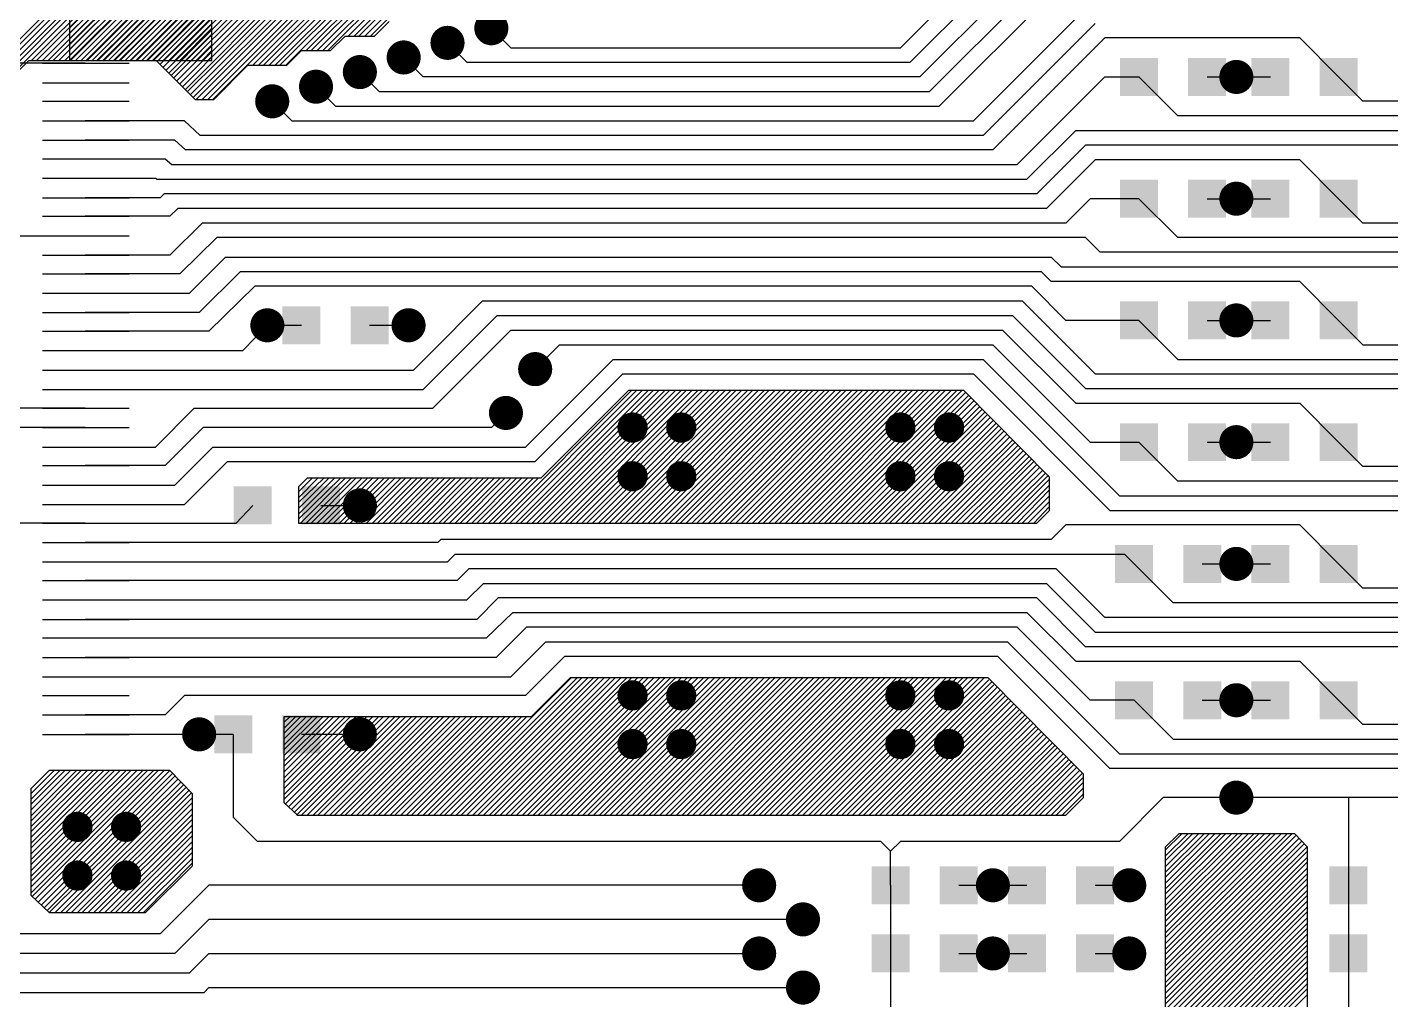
# Model space of a CAD drawing. Extents: x 295 to 953, y 10 to 290.
# Drawn here: x 700.5 to 759.2, y 138.3 to 180.2 of the extents above; entities that cross this region are included whole.
import ezdxf

# ---------------------------------------------------------------- set-up
doc = ezdxf.new("R2010")
doc.units = 0
doc.header["$LTSCALE"] = 5
doc.header["$MEASUREMENT"] = 0
doc.layers.get('0').update_dxf_attribs({"linetype": 'CONTINUOUS', "lineweight": 25})
doc.layers.add('ART01_PHO', color=7, linetype='CONTINUOUS')

msp = doc.modelspace()

# ---------------------------------------------------------------- linework, layer by layer
for points, const_width in [([(720.109, 180.136, 1), (720.843, 180.136, 1)], 0.733), ([(718.223, 179.507, 1), (718.957, 179.507, 1)], 0.733), ([(716.337, 178.878, 1), (717.071, 178.878, 1)], 0.733), ([(714.451, 178.25, 1), (715.185, 178.25, 1)], 0.733), ([(752.17, 178.04, 1), (752.904, 178.04, 1)], 0.733), ([(712.565, 177.621, 1), (713.299, 177.621, 1)], 0.733), ([(710.679, 176.992, 1), (711.413, 176.992, 1)], 0.733), ([(752.17, 172.801, 1), (752.904, 172.801, 1)], 0.733), ([(710.47, 167.353, 1), (711.203, 167.353, 1)], 0.733), ([(716.547, 167.353, 1), (717.28, 167.353, 1)], 0.733), ([(752.17, 167.563, 1), (752.904, 167.563, 1)], 0.733), ([(721.995, 165.467, 1), (722.729, 165.467, 1)], 0.733), ([(720.738, 163.581, 1), (721.471, 163.581, 1)], 0.733), ([(726.228, 162.953, 1), (726.878, 162.953, 1)], 0.65), ([(728.324, 162.953, 1), (728.973, 162.953, 1)], 0.65), ([(737.753, 162.953, 1), (738.403, 162.953, 1)], 0.65), ([(739.849, 162.953, 1), (740.498, 162.953, 1)], 0.65), ([(752.17, 162.324, 1), (752.904, 162.324, 1)], 0.733), ([(726.228, 160.857, 1), (726.878, 160.857, 1)], 0.65), ([(728.324, 160.857, 1), (728.973, 160.857, 1)], 0.65), ([(737.753, 160.857, 1), (738.403, 160.857, 1)], 0.65), ([(739.849, 160.857, 1), (740.498, 160.857, 1)], 0.65), ([(714.451, 159.6, 1), (715.185, 159.6, 1)], 0.733), ([(752.17, 157.085, 1), (752.904, 157.085, 1)], 0.733), ([(726.228, 151.427, 1), (726.878, 151.427, 1)], 0.65), ([(728.324, 151.427, 1), (728.973, 151.427, 1)], 0.65), ([(737.753, 151.427, 1), (738.403, 151.427, 1)], 0.65), ([(739.849, 151.427, 1), (740.498, 151.427, 1)], 0.65), ([(752.17, 151.218, 1), (752.904, 151.218, 1)], 0.733), ([(707.536, 149.751, 1), (708.27, 149.751, 1)], 0.733), ([(714.451, 149.751, 1), (715.185, 149.751, 1)], 0.733), ([(726.228, 149.332, 1), (726.878, 149.332, 1)], 0.65), ([(728.324, 149.332, 1), (728.973, 149.332, 1)], 0.65), ([(737.753, 149.332, 1), (738.403, 149.332, 1)], 0.65), ([(739.849, 149.332, 1), (740.498, 149.332, 1)], 0.65), ([(752.17, 147.027, 1), (752.904, 147.027, 1)], 0.733), ([(702.339, 145.769, 1), (702.989, 145.769, 1)], 0.65), ([(704.435, 145.769, 1), (705.084, 145.769, 1)], 0.65), ([(702.339, 143.674, 1), (702.989, 143.674, 1)], 0.65), ([(704.435, 143.674, 1), (705.084, 143.674, 1)], 0.65), ([(731.634, 143.255, 1), (732.368, 143.255, 1)], 0.733), ([(741.693, 143.255, 1), (742.426, 143.255, 1)], 0.733), ([(747.56, 143.255, 1), (748.294, 143.255, 1)], 0.733), ([(733.52, 141.788, 1), (734.254, 141.788, 1)], 0.733), ([(731.634, 140.321, 1), (732.368, 140.321, 1)], 0.733), ([(741.693, 140.321, 1), (742.426, 140.321, 1)], 0.733), ([(747.56, 140.321, 1), (748.294, 140.321, 1)], 0.733), ([(733.52, 138.854, 1), (734.254, 138.854, 1)], 0.733)]:
    msp.add_lwpolyline(points, format="xyb", close=True, dxfattribs=dict(const_width=const_width))
for points in [[(749.163, 178.857), (749.163, 177.223), (747.529, 178.857), (747.529, 177.223)], [(752.097, 178.857), (752.097, 177.223), (750.462, 178.857), (750.462, 177.223)], [(754.821, 178.857), (754.821, 177.223), (753.187, 178.857), (753.187, 177.223)], [(757.755, 178.857), (757.755, 177.223), (756.12, 178.857), (756.12, 177.223)], [(749.163, 173.619), (749.163, 171.984), (747.529, 173.619), (747.529, 171.984)], [(752.097, 173.619), (752.097, 171.984), (750.462, 173.619), (750.462, 171.984)], [(754.821, 173.619), (754.821, 171.984), (753.187, 173.619), (753.187, 171.984)], [(757.755, 173.619), (757.755, 171.984), (756.12, 173.619), (756.12, 171.984)], [(713.121, 168.17), (713.121, 166.536), (711.486, 168.17), (711.486, 166.536)], [(716.054, 168.17), (716.054, 166.536), (714.42, 168.17), (714.42, 166.536)], [(749.163, 168.38), (749.163, 166.745), (747.529, 168.38), (747.529, 166.745)], [(752.097, 168.38), (752.097, 166.745), (750.462, 168.38), (750.462, 166.745)], [(754.821, 168.38), (754.821, 166.745), (753.187, 168.38), (753.187, 166.745)], [(757.755, 168.38), (757.755, 166.745), (756.12, 168.38), (756.12, 166.745)], [(749.163, 163.141), (749.163, 161.507), (747.529, 163.141), (747.529, 161.507)], [(752.097, 163.141), (752.097, 161.507), (750.462, 163.141), (750.462, 161.507)], [(754.821, 163.141), (754.821, 161.507), (753.187, 163.141), (753.187, 161.507)], [(757.755, 163.141), (757.755, 161.507), (756.12, 163.141), (756.12, 161.507)], [(711.025, 160.417), (711.025, 158.783), (709.391, 160.417), (709.391, 158.783)], [(713.959, 160.417), (713.959, 158.783), (712.324, 160.417), (712.324, 158.783)], [(748.954, 157.902), (748.954, 156.268), (747.319, 157.902), (747.319, 156.268)], [(751.887, 157.902), (751.887, 156.268), (750.253, 157.902), (750.253, 156.268)], [(754.821, 157.902), (754.821, 156.268), (753.187, 157.902), (753.187, 156.268)], [(757.755, 157.902), (757.755, 156.268), (756.12, 157.902), (756.12, 156.268)], [(748.954, 152.035), (748.954, 150.401), (747.319, 152.035), (747.319, 150.401)], [(751.887, 152.035), (751.887, 150.401), (750.253, 152.035), (750.253, 150.401)], [(754.821, 152.035), (754.821, 150.401), (753.187, 152.035), (753.187, 150.401)], [(757.755, 152.035), (757.755, 150.401), (756.12, 152.035), (756.12, 150.401)], [(710.187, 150.568), (710.187, 148.934), (708.552, 150.568), (708.552, 148.934)], [(713.121, 150.568), (713.121, 148.934), (711.486, 150.568), (711.486, 148.934)], [(738.476, 144.072), (738.476, 142.438), (736.842, 144.072), (736.842, 142.438)], [(741.41, 144.072), (741.41, 142.438), (739.775, 144.072), (739.775, 142.438)], [(744.344, 144.072), (744.344, 142.438), (742.709, 144.072), (742.709, 142.438)], [(747.277, 144.072), (747.277, 142.438), (745.643, 144.072), (745.643, 142.438)], [(758.174, 144.072), (758.174, 142.438), (756.539, 144.072), (756.539, 142.438)], [(738.476, 141.138), (738.476, 139.504), (736.842, 141.138), (736.842, 139.504)], [(741.41, 141.138), (741.41, 139.504), (739.775, 141.138), (739.775, 139.504)], [(744.344, 141.138), (744.344, 139.504), (742.709, 141.138), (742.709, 139.504)], [(747.277, 141.138), (747.277, 139.504), (745.643, 141.138), (745.643, 139.504)], [(758.174, 141.138), (758.174, 139.504), (756.539, 141.138), (756.539, 139.504)]]:
    msp.add_solid(points)
at = {"layer": 'ART01_PHO', "color": 7}
for p, q in [((710.208, 178.543), (734.139, 202.474)), ((710.459, 178.543), (734.39, 202.474)), ((710.669, 178.543), (734.6, 202.474)), ((710.92, 178.543), (734.851, 202.474)), ((711.172, 178.543), (735.102, 202.474)), ((711.381, 178.543), (735.312, 202.474)), ((711.633, 178.543), (735.563, 202.474)), ((712.513, 179.172), (735.815, 202.474)), ((712.723, 179.172), (736.024, 202.474)), ((712.974, 179.172), (736.276, 202.474)), ((713.225, 179.172), (736.527, 202.474)), ((713.435, 179.172), (736.737, 202.474)), ((714.315, 179.8), (736.988, 202.474)), ((714.567, 179.8), (737.24, 202.474)), ((714.776, 179.8), (737.449, 202.474)), ((715.028, 179.8), (737.701, 202.474)), ((715.279, 179.8), (737.952, 202.474)), ((738.078, 179.298), (745.622, 186.841)), ((738.497, 178.669), (746.041, 186.213)), ((746.46, 185.584), (738.916, 178.04)), ((739.335, 177.412), (746.879, 184.955)), ((739.754, 176.783), (746.251, 183.279)), ((693.947, 173.43), (703.502, 182.986)), ((693.947, 173.221), (703.712, 182.986)), ((693.947, 172.969), (703.963, 182.986)), ((693.947, 172.718), (704.215, 182.986)), ((693.947, 172.508), (704.424, 182.986)), ((693.947, 172.257), (704.676, 182.986)), ((700.694, 178.753), (704.927, 182.986)), ((700.904, 178.753), (705.137, 182.986)), ((701.155, 178.753), (705.388, 182.986)), ((701.407, 178.753), (705.64, 182.986)), ((701.616, 178.753), (705.849, 182.986)), ((701.868, 178.753), (706.101, 182.986)), ((702.119, 178.753), (706.352, 182.986)), ((702.329, 178.753), (706.562, 182.986)), ((702.329, 180.136), (704.76, 182.566)), ((702.329, 179.926), (704.969, 182.566)), ((702.329, 179.675), (705.221, 182.566)), ((702.329, 179.423), (705.472, 182.566)), ((702.329, 179.214), (705.682, 182.566)), ((702.329, 178.962), (705.933, 182.566)), ((702.329, 182.566), (702.329, 178.753)), ((702.371, 178.753), (706.185, 182.566)), ((702.58, 178.753), (706.813, 182.986)), ((702.58, 178.753), (706.394, 182.566)), ((702.832, 178.753), (707.065, 182.986)), ((702.832, 178.753), (706.646, 182.566)), ((703.041, 178.753), (707.274, 182.986)), ((703.083, 178.753), (706.897, 182.566)), ((703.293, 178.753), (707.526, 182.986)), ((703.293, 178.753), (707.107, 182.566)), ((703.502, 178.753), (707.735, 182.944)), ((703.544, 178.753), (707.358, 182.566)), ((703.754, 178.753), (707.819, 182.818)), ((703.796, 178.753), (707.609, 182.566)), ((704.005, 178.753), (707.945, 182.692)), ((704.005, 178.753), (707.819, 182.566)), ((704.215, 178.753), (708.07, 182.566)), ((704.257, 178.753), (708.07, 182.566)), ((704.508, 178.753), (708.322, 182.566)), ((704.718, 178.753), (708.532, 182.566)), ((704.969, 178.753), (708.783, 182.566)), ((705.221, 178.753), (709.034, 182.566)), ((705.43, 178.753), (709.244, 182.566)), ((705.682, 178.753), (709.495, 182.566)), ((705.933, 178.753), (709.747, 182.566)), ((706.101, 178.711), (709.956, 182.566)), ((706.226, 178.585), (710.208, 182.566)), ((706.352, 178.459), (710.459, 182.566)), ((706.478, 178.334), (710.669, 182.566)), ((706.604, 178.208), (710.92, 182.566)), ((706.687, 178.082), (711.172, 182.566)), ((706.813, 177.998), (711.381, 182.566)), ((706.939, 177.873), (711.633, 182.566)), ((707.065, 177.747), (711.884, 182.566)), ((707.19, 177.621), (712.094, 182.566)), ((707.316, 177.495), (712.345, 182.566)), ((707.4, 177.412), (712.597, 182.566)), ((707.526, 177.286), (712.806, 182.566)), ((707.651, 177.16), (713.058, 182.566)), ((707.777, 177.076), (713.267, 182.566)), ((708.029, 177.076), (713.519, 182.566)), ((708.28, 177.076), (713.77, 182.566)), ((708.49, 177.076), (713.98, 182.566)), ((704.466, 178.753), (708.196, 182.441)), ((704.718, 178.753), (708.322, 182.357)), ((704.927, 178.753), (708.448, 182.231)), ((705.179, 178.753), (708.448, 182.022)), ((708.448, 178.753), (708.448, 182.189)), ((705.43, 178.753), (708.448, 181.77)), ((705.64, 178.753), (708.448, 181.561)), ((705.891, 178.753), (708.448, 181.309)), ((706.143, 178.753), (708.448, 181.058)), ((706.352, 178.753), (708.448, 180.848)), ((741.221, 176.154), (746.041, 180.974)), ((706.604, 178.753), (708.448, 180.597)), ((706.855, 178.753), (708.448, 180.345)), ((707.065, 178.753), (708.448, 180.136)), ((715.447, 179.8), (716.075, 180.429)), ((720.476, 180.136), (721.314, 179.298)), ((746.46, 180.345), (741.64, 175.526)), ((707.316, 178.753), (708.448, 179.884)), ((707.568, 178.753), (708.448, 179.633)), ((713.561, 179.172), (714.189, 179.8)), ((714.189, 179.8), (715.447, 179.8)), ((746.879, 179.717), (742.06, 174.897)), ((755.261, 179.717), (746.879, 179.717)), ((756.938, 178.04), (755.261, 179.717)), ((707.777, 178.753), (708.448, 179.423)), ((708.029, 178.753), (708.448, 179.172)), ((711.675, 178.543), (712.303, 179.172)), ((712.303, 179.172), (713.561, 179.172)), ((718.59, 179.507), (719.428, 178.669)), ((721.314, 179.298), (738.078, 179.298)), ((702.999, 178.627), (699.311, 178.627)), ((699.647, 177.831), (700.569, 178.753)), ((700.569, 178.753), (708.448, 178.753)), ((701.155, 178.627), (704.885, 178.627)), ((702.329, 178.753), (706.059, 178.753)), ((706.059, 178.753), (707.735, 177.076)), ((708.28, 178.753), (708.448, 178.92)), ((708.532, 177.076), (709.998, 178.543)), ((709.998, 178.543), (711.675, 178.543)), ((717.542, 178.04), (716.704, 178.878)), ((719.428, 178.669), (738.497, 178.669)), ((701.155, 177.789), (704.885, 177.789)), ((714.818, 178.25), (715.656, 177.412)), ((738.916, 178.04), (717.542, 178.04)), ((743.107, 174.268), (746.879, 178.04)), ((746.879, 178.04), (748.346, 178.04)), ((750.022, 176.364), (748.346, 178.04)), ((751.28, 178.04), (754.004, 178.04)), ((757.985, 176.992), (756.938, 178.04)), ((712.932, 177.621), (713.77, 176.783)), ((715.656, 177.412), (739.335, 177.412)), ((701.155, 176.992), (704.885, 176.992)), ((707.735, 177.076), (708.532, 177.076)), ((711.046, 176.992), (711.884, 176.154)), ((713.77, 176.783), (739.754, 176.783)), ((773.282, 176.992), (757.985, 176.992)), ((701.155, 176.154), (704.885, 176.154)), ((707.274, 176.154), (702.999, 176.154)), ((707.945, 175.526), (707.274, 176.154)), ((711.884, 176.154), (741.221, 176.154)), ((772.654, 176.364), (750.022, 176.364)), ((741.64, 175.526), (707.945, 175.526)), ((743.526, 173.64), (745.622, 175.735)), ((745.622, 175.735), (769.511, 175.735)), ((701.155, 175.316), (704.885, 175.316)), ((706.855, 175.316), (702.999, 175.316)), ((707.316, 174.897), (706.855, 175.316)), ((742.06, 174.897), (707.316, 174.897)), ((746.041, 175.106), (743.945, 173.011)), ((761.338, 175.106), (746.041, 175.106)), ((701.155, 174.52), (704.885, 174.52)), ((702.999, 174.52), (706.436, 174.52)), ((706.436, 174.52), (706.729, 174.268)), ((706.729, 174.268), (743.107, 174.268)), ((746.46, 174.478), (744.365, 172.382)), ((755.261, 174.478), (746.46, 174.478)), ((756.938, 172.801), (755.261, 174.478)), ((701.155, 173.682), (704.885, 173.682)), ((702.999, 173.682), (706.017, 173.682)), ((706.017, 173.682), (706.101, 173.64)), ((706.101, 173.64), (743.526, 173.64)), ((701.155, 172.843), (704.885, 172.843)), ((706.226, 172.843), (702.999, 172.843)), ((706.394, 173.011), (706.226, 172.843)), ((743.945, 173.011), (706.394, 173.011)), ((746.251, 172.801), (745.203, 171.754)), ((748.346, 172.801), (746.251, 172.801)), ((750.022, 171.125), (748.346, 172.801)), ((751.28, 172.801), (754.004, 172.801)), ((757.985, 171.754), (756.938, 172.801)), ((701.155, 172.047), (704.885, 172.047)), ((706.646, 172.047), (702.999, 172.047)), ((706.981, 172.382), (706.646, 172.047)), ((744.365, 172.382), (706.981, 172.382)), ((708.029, 171.754), (706.646, 170.371)), ((745.203, 171.754), (708.029, 171.754)), ((823.574, 171.754), (757.985, 171.754)), ((698.264, 171.209), (702.999, 171.209)), ((701.155, 171.209), (704.885, 171.209)), ((708.657, 171.125), (707.065, 169.574)), ((746.041, 171.125), (708.657, 171.125)), ((746.67, 170.496), (746.041, 171.125)), ((823.155, 171.125), (750.022, 171.125)), ((701.155, 170.371), (704.885, 170.371)), ((706.646, 170.371), (702.999, 170.371)), ((707.484, 168.736), (709.034, 170.287)), ((709.034, 170.287), (744.574, 170.287)), ((744.574, 170.287), (744.993, 169.868)), ((769.511, 170.496), (746.67, 170.496)), ((701.155, 169.574), (704.885, 169.574)), ((707.065, 169.574), (702.999, 169.574)), ((709.663, 169.658), (707.903, 167.898)), ((744.155, 169.658), (709.663, 169.658)), ((744.574, 169.239), (744.155, 169.658)), ((744.993, 169.868), (761.338, 169.868)), ((710.292, 169.03), (708.322, 167.102)), ((743.736, 169.03), (710.292, 169.03)), ((745.203, 167.563), (743.736, 169.03)), ((755.261, 169.239), (744.574, 169.239)), ((756.938, 167.563), (755.261, 169.239)), ((701.155, 168.736), (704.885, 168.736)), ((702.999, 168.736), (707.484, 168.736)), ((717.794, 166.096), (720.099, 168.401)), ((720.099, 168.401), (743.317, 168.401)), ((743.317, 168.401), (746.46, 165.258)), ((701.155, 167.898), (704.885, 167.898)), ((707.903, 167.898), (702.999, 167.898)), ((709.789, 166.263), (710.837, 167.353)), ((710.837, 167.353), (712.303, 167.353)), ((715.237, 167.353), (716.914, 167.353)), ((717.542, 164.587), (720.727, 167.772)), ((720.727, 167.772), (742.898, 167.772)), ((742.898, 167.772), (746.041, 164.629)), ((748.346, 167.563), (745.203, 167.563)), ((748.346, 167.563), (750.022, 165.886)), ((751.28, 167.563), (754.004, 167.563)), ((756.938, 167.563), (757.985, 166.515)), ((701.155, 167.102), (704.885, 167.102)), ((708.322, 167.102), (702.999, 167.102)), ((717.961, 163.791), (721.314, 167.144)), ((721.314, 167.144), (742.479, 167.144)), ((742.479, 167.144), (745.622, 164)), ((701.155, 166.263), (704.885, 166.263)), ((702.999, 166.263), (709.789, 166.263)), ((717.123, 165.425), (717.794, 166.096)), ((722.362, 165.467), (723.41, 166.515)), ((723.41, 166.515), (742.06, 166.515)), ((742.06, 166.515), (746.251, 162.324)), ((757.985, 166.515), (772.863, 166.515)), ((721.943, 162.114), (725.715, 165.886)), ((725.715, 165.886), (741.64, 165.886)), ((741.64, 165.886), (747.508, 160.019)), ((750.022, 165.886), (772.235, 165.886)), ((701.155, 165.425), (704.885, 165.425)), ((702.999, 165.425), (717.123, 165.425)), ((722.362, 161.486), (726.134, 165.258)), ((726.134, 165.258), (741.221, 165.258)), ((741.221, 165.258), (747.089, 159.39)), ((746.46, 165.258), (769.511, 165.258)), ((701.155, 164.587), (704.885, 164.587)), ((702.999, 164.587), (717.542, 164.587)), ((720.811, 158.845), (726.511, 164.545)), ((721.021, 158.845), (726.72, 164.545)), ((721.272, 158.845), (726.972, 164.545)), ((721.524, 158.845), (727.223, 164.545)), ((721.733, 158.845), (727.433, 164.545)), ((721.985, 158.845), (727.684, 164.545)), ((722.236, 158.845), (727.936, 164.545)), ((722.446, 158.845), (728.145, 164.545)), ((726.385, 164.545), (722.613, 160.773)), ((722.697, 158.845), (728.397, 164.545)), ((722.949, 158.845), (728.648, 164.545)), ((723.158, 158.845), (728.858, 164.545)), ((723.41, 158.845), (729.109, 164.545)), ((723.661, 158.845), (729.361, 164.545)), ((723.871, 158.845), (729.57, 164.545)), ((724.122, 158.845), (729.822, 164.545)), ((724.373, 158.845), (730.073, 164.545)), ((724.583, 158.845), (730.283, 164.545)), ((724.834, 158.845), (730.534, 164.545)), ((725.086, 158.845), (730.786, 164.545)), ((725.296, 158.845), (730.995, 164.545)), ((725.547, 158.845), (731.247, 164.545)), ((725.798, 158.845), (731.498, 164.545)), ((726.008, 158.845), (731.708, 164.545)), ((726.259, 158.845), (731.959, 164.545)), ((740.802, 164.545), (726.385, 164.545)), ((726.511, 158.845), (732.211, 164.545)), ((726.72, 158.845), (732.42, 164.545)), ((726.972, 158.845), (732.672, 164.545)), ((727.223, 158.845), (732.923, 164.545)), ((727.433, 158.845), (733.133, 164.545)), ((727.684, 158.845), (733.384, 164.545)), ((727.936, 158.845), (733.636, 164.545)), ((728.145, 158.845), (733.845, 164.545)), ((728.397, 158.845), (734.097, 164.545)), ((728.606, 158.845), (734.306, 164.545)), ((728.858, 158.845), (734.558, 164.545)), ((729.109, 158.845), (734.809, 164.545)), ((729.319, 158.845), (735.019, 164.545)), ((729.57, 158.845), (735.27, 164.545)), ((729.822, 158.845), (735.522, 164.545)), ((730.031, 158.845), (735.731, 164.545)), ((730.283, 158.845), (735.983, 164.545)), ((730.534, 158.845), (736.234, 164.545)), ((730.744, 158.845), (736.444, 164.545)), ((730.995, 158.845), (736.695, 164.545)), ((731.247, 158.845), (736.946, 164.545)), ((731.456, 158.845), (737.156, 164.545)), ((731.708, 158.845), (737.407, 164.545)), ((731.959, 158.845), (737.659, 164.545)), ((732.169, 158.845), (737.869, 164.545)), ((732.42, 158.845), (738.12, 164.545)), ((732.672, 158.845), (738.371, 164.545)), ((732.881, 158.845), (738.581, 164.545)), ((733.133, 158.845), (738.832, 164.545)), ((733.384, 158.845), (739.084, 164.545)), ((733.594, 158.845), (739.293, 164.545)), ((733.845, 158.845), (739.545, 164.545)), ((734.097, 158.845), (739.796, 164.545)), ((734.306, 158.845), (740.006, 164.545)), ((734.558, 158.845), (740.257, 164.545)), ((734.809, 158.845), (740.509, 164.545)), ((735.019, 158.845), (740.718, 164.545)), ((735.27, 158.845), (740.886, 164.461)), ((735.522, 158.845), (741.012, 164.336)), ((744.49, 160.815), (740.802, 164.545)), ((746.041, 164.629), (761.338, 164.629)), ((702.999, 163.791), (698.264, 163.791)), ((701.155, 163.791), (704.885, 163.791)), ((706.017, 162.114), (707.693, 163.791)), ((707.693, 163.791), (717.961, 163.791)), ((735.731, 158.845), (741.096, 164.21)), ((735.983, 158.845), (741.221, 164.084)), ((736.234, 158.845), (741.347, 163.958)), ((736.444, 158.845), (741.473, 163.833)), ((736.695, 158.845), (741.598, 163.749)), ((745.622, 164), (755.261, 164)), ((755.261, 164), (756.938, 162.324)), ((721.105, 163.581), (720.476, 162.953)), ((736.905, 158.845), (741.724, 163.623)), ((737.156, 158.845), (741.808, 163.497)), ((737.407, 158.845), (741.934, 163.372)), ((737.617, 158.845), (742.06, 163.246)), ((737.869, 158.845), (742.185, 163.12)), ((702.999, 162.953), (698.683, 162.953)), ((701.155, 162.953), (704.885, 162.953)), ((708.07, 162.953), (706.436, 161.318)), ((720.476, 162.953), (708.07, 162.953)), ((738.12, 158.845), (742.311, 163.036)), ((738.33, 158.845), (742.437, 162.911)), ((738.581, 158.845), (742.521, 162.785)), ((738.832, 158.845), (742.646, 162.659)), ((739.042, 158.845), (742.772, 162.534)), ((701.155, 162.114), (704.885, 162.114)), ((702.999, 162.114), (706.017, 162.114)), ((706.855, 160.48), (708.49, 162.114)), ((708.49, 162.114), (721.943, 162.114)), ((739.293, 158.845), (742.898, 162.408)), ((739.545, 158.845), (743.023, 162.324)), ((739.754, 158.845), (743.149, 162.198)), ((740.006, 158.845), (743.233, 162.072)), ((740.257, 158.845), (743.359, 161.947)), ((746.251, 162.324), (748.346, 162.324)), ((748.346, 162.324), (750.022, 160.648)), ((751.28, 162.324), (754.004, 162.324)), ((756.938, 162.324), (757.985, 161.276)), ((707.274, 159.642), (709.118, 161.486)), ((709.118, 161.486), (722.362, 161.486)), ((740.467, 158.845), (743.484, 161.821)), ((740.718, 158.845), (743.61, 161.695)), ((740.97, 158.845), (743.736, 161.611)), ((741.179, 158.845), (743.82, 161.486)), ((741.431, 158.845), (743.945, 161.36)), ((701.155, 161.318), (704.885, 161.318)), ((706.436, 161.318), (702.999, 161.318)), ((712.178, 160.187), (712.764, 160.773)), ((712.178, 159.935), (713.016, 160.773)), ((712.178, 159.726), (713.267, 160.773)), ((712.178, 159.474), (713.477, 160.773)), ((712.178, 159.223), (713.728, 160.773)), ((712.178, 159.013), (713.98, 160.773)), ((712.555, 160.773), (712.178, 160.396)), ((712.261, 158.845), (714.189, 160.773)), ((712.513, 158.845), (714.441, 160.773)), ((722.613, 160.773), (712.555, 160.773)), ((712.723, 158.845), (714.65, 160.773)), ((712.974, 158.845), (714.902, 160.773)), ((713.225, 158.845), (715.153, 160.773)), ((713.435, 158.845), (715.363, 160.773)), ((713.686, 158.845), (715.614, 160.773)), ((713.938, 158.845), (715.866, 160.773)), ((714.147, 158.845), (716.075, 160.773)), ((714.399, 158.845), (716.327, 160.773)), ((714.65, 158.845), (716.578, 160.773)), ((714.86, 158.845), (716.788, 160.773)), ((715.111, 158.845), (717.039, 160.773)), ((715.363, 158.845), (717.291, 160.773)), ((715.572, 158.845), (717.5, 160.773)), ((715.824, 158.845), (717.752, 160.773)), ((716.075, 158.845), (718.003, 160.773)), ((716.285, 158.845), (718.213, 160.773)), ((716.536, 158.845), (718.464, 160.773)), ((716.788, 158.845), (718.716, 160.773)), ((716.997, 158.845), (718.925, 160.773)), ((717.249, 158.845), (719.177, 160.773)), ((717.5, 158.845), (719.428, 160.773)), ((717.71, 158.845), (719.638, 160.773)), ((717.961, 158.845), (719.889, 160.773)), ((718.213, 158.845), (720.141, 160.773)), ((718.422, 158.845), (720.35, 160.773)), ((718.674, 158.845), (720.602, 160.773)), ((718.925, 158.845), (720.853, 160.773)), ((719.135, 158.845), (721.063, 160.773)), ((719.386, 158.845), (721.314, 160.773)), ((719.638, 158.845), (721.566, 160.773)), ((719.847, 158.845), (721.775, 160.773)), ((720.099, 158.845), (722.027, 160.773)), ((720.35, 158.845), (722.278, 160.773)), ((720.56, 158.845), (722.488, 160.773)), ((741.682, 158.845), (744.071, 161.234)), ((741.892, 158.845), (744.197, 161.109)), ((742.143, 158.845), (744.323, 160.983)), ((742.395, 158.845), (744.448, 160.899)), ((744.49, 159.39), (744.49, 160.815)), ((836.986, 161.276), (757.985, 161.276)), ((701.155, 160.48), (704.885, 160.48)), ((702.999, 160.48), (706.855, 160.48)), ((712.178, 160.396), (712.178, 158.845)), ((742.604, 158.845), (744.49, 160.731)), ((742.856, 158.845), (744.49, 160.48)), ((743.107, 158.845), (744.49, 160.27)), ((836.357, 160.648), (750.022, 160.648)), ((701.155, 159.642), (704.885, 159.642)), ((702.999, 159.642), (707.274, 159.642)), ((709.495, 158.845), (710.208, 159.6)), ((713.142, 159.6), (714.818, 159.6)), ((743.317, 158.845), (744.49, 160.019)), ((743.568, 158.845), (744.49, 159.767)), ((747.508, 160.019), (769.511, 160.019)), ((743.82, 158.845), (744.49, 159.558)), ((743.945, 158.845), (744.49, 159.39)), ((747.089, 159.39), (761.338, 159.39)), ((702.999, 158.845), (697.844, 158.845)), ((701.155, 158.845), (704.885, 158.845)), ((702.999, 158.845), (709.495, 158.845)), ((712.178, 158.845), (743.945, 158.845)), ((745.203, 158.762), (744.574, 158.133)), ((755.261, 158.762), (745.203, 158.762)), ((756.938, 157.085), (755.261, 158.762)), ((701.155, 158.007), (704.885, 158.007)), ((718.171, 158.007), (702.999, 158.007)), ((718.297, 158.133), (718.171, 158.007)), ((744.574, 158.133), (718.297, 158.133)), ((718.59, 157.169), (718.925, 157.504)), ((718.925, 157.504), (747.717, 157.504)), ((747.717, 157.504), (748.136, 157.085)), ((701.155, 157.169), (704.885, 157.169)), ((702.999, 157.169), (718.59, 157.169)), ((719.512, 156.876), (719.009, 156.373)), ((744.784, 156.876), (719.512, 156.876)), ((746.879, 154.78), (744.784, 156.876)), ((748.136, 157.085), (749.813, 155.409)), ((751.07, 157.085), (754.004, 157.085)), ((757.985, 156.037), (756.938, 157.085)), ((701.155, 156.373), (704.885, 156.373)), ((719.009, 156.373), (702.999, 156.373)), ((719.428, 155.535), (720.141, 156.247)), ((720.141, 156.247), (744.365, 156.247)), ((744.365, 156.247), (746.46, 154.151)), ((701.155, 155.535), (704.885, 155.535)), ((702.999, 155.535), (719.428, 155.535)), ((720.769, 155.618), (719.847, 154.696)), ((743.945, 155.618), (720.769, 155.618)), ((746.041, 153.523), (743.945, 155.618)), ((836.986, 156.037), (757.985, 156.037)), ((720.266, 153.9), (721.398, 154.99)), ((721.398, 154.99), (743.526, 154.99)), ((743.526, 154.99), (745.622, 152.894)), ((836.357, 155.409), (749.813, 155.409)), ((701.155, 154.696), (704.885, 154.696)), ((719.847, 154.696), (702.999, 154.696)), ((721.985, 154.361), (720.685, 153.062)), ((743.107, 154.361), (721.985, 154.361)), ((746.251, 151.218), (743.107, 154.361)), ((835.938, 154.78), (746.879, 154.78)), ((701.155, 153.9), (704.885, 153.9)), ((702.999, 153.9), (720.266, 153.9)), ((721.314, 152.224), (722.823, 153.732)), ((722.823, 153.732), (742.688, 153.732)), ((742.688, 153.732), (747.508, 148.913)), ((746.46, 154.151), (769.511, 154.151)), ((761.338, 153.523), (746.041, 153.523)), ((701.155, 153.062), (704.885, 153.062)), ((720.685, 153.062), (702.999, 153.062)), ((723.619, 153.104), (721.943, 151.427)), ((742.269, 153.104), (723.619, 153.104)), ((747.089, 148.284), (742.269, 153.104)), ((745.622, 152.894), (755.261, 152.894)), ((755.261, 152.894), (756.938, 151.218)), ((701.155, 152.224), (704.885, 152.224)), ((702.999, 152.224), (721.314, 152.224)), ((718.003, 146.272), (723.912, 152.182)), ((718.255, 146.272), (724.164, 152.182)), ((718.464, 146.272), (724.373, 152.182)), ((718.716, 146.272), (724.625, 152.182)), ((718.967, 146.272), (724.876, 152.182)), ((719.177, 146.272), (725.086, 152.182)), ((719.428, 146.272), (725.337, 152.182)), ((719.68, 146.272), (725.589, 152.182)), ((719.889, 146.272), (725.798, 152.182)), ((720.141, 146.272), (726.05, 152.182)), ((720.392, 146.272), (726.301, 152.182)), ((720.602, 146.272), (726.511, 152.182)), ((720.853, 146.272), (726.762, 152.182)), ((721.105, 146.272), (727.014, 152.182)), ((721.314, 146.272), (727.223, 152.182)), ((721.566, 146.272), (727.475, 152.182)), ((721.817, 146.272), (727.726, 152.182)), ((722.027, 146.272), (727.936, 152.182)), ((723.871, 152.182), (722.194, 150.505)), ((722.278, 146.272), (728.187, 152.182)), ((722.488, 146.272), (728.397, 152.182)), ((722.739, 146.272), (728.648, 152.182)), ((722.99, 146.272), (728.9, 152.182)), ((723.2, 146.272), (729.109, 152.182)), ((723.451, 146.272), (729.361, 152.182)), ((723.703, 146.272), (729.612, 152.182)), ((741.85, 152.182), (723.871, 152.182)), ((723.912, 146.272), (729.822, 152.182)), ((724.164, 146.272), (730.073, 152.182)), ((724.415, 146.272), (730.325, 152.182)), ((724.625, 146.272), (730.534, 152.182)), ((724.876, 146.272), (730.786, 152.182)), ((725.128, 146.272), (731.037, 152.182)), ((725.337, 146.272), (731.247, 152.182)), ((725.589, 146.272), (731.498, 152.182)), ((725.84, 146.272), (731.75, 152.182)), ((726.05, 146.272), (731.959, 152.182)), ((726.301, 146.272), (732.211, 152.182)), ((726.553, 146.272), (732.462, 152.182)), ((726.762, 146.272), (732.672, 152.182)), ((727.014, 146.272), (732.923, 152.182)), ((727.265, 146.272), (733.175, 152.182)), ((727.475, 146.272), (733.384, 152.182)), ((727.726, 146.272), (733.636, 152.182)), ((727.978, 146.272), (733.887, 152.182)), ((728.187, 146.272), (734.097, 152.182)), ((728.439, 146.272), (734.348, 152.182)), ((728.69, 146.272), (734.6, 152.182)), ((728.9, 146.272), (734.809, 152.182)), ((729.151, 146.272), (735.061, 152.182)), ((729.403, 146.272), (735.312, 152.182)), ((729.612, 146.272), (735.522, 152.182)), ((729.864, 146.272), (735.773, 152.182)), ((730.073, 146.272), (735.983, 152.182)), ((730.325, 146.272), (736.234, 152.182)), ((730.576, 146.272), (736.485, 152.182)), ((730.786, 146.272), (736.695, 152.182)), ((731.037, 146.272), (736.946, 152.182)), ((731.289, 146.272), (737.198, 152.182)), ((731.498, 146.272), (737.407, 152.182)), ((731.75, 146.272), (737.659, 152.182)), ((732.001, 146.272), (737.91, 152.182)), ((732.211, 146.272), (738.12, 152.182)), ((732.462, 146.272), (738.371, 152.182)), ((732.714, 146.272), (738.623, 152.182)), ((732.923, 146.272), (738.832, 152.182)), ((733.175, 146.272), (739.084, 152.182)), ((733.426, 146.272), (739.335, 152.182)), ((733.636, 146.272), (739.545, 152.182)), ((733.887, 146.272), (739.796, 152.182)), ((734.139, 146.272), (740.048, 152.182)), ((734.348, 146.272), (740.257, 152.182)), ((734.6, 146.272), (740.509, 152.182)), ((734.851, 146.272), (740.76, 152.182)), ((735.061, 146.272), (740.97, 152.182)), ((735.312, 146.272), (741.221, 152.182)), ((735.563, 146.272), (741.473, 152.182)), ((735.773, 146.272), (741.682, 152.182)), ((736.024, 146.272), (741.892, 152.098)), ((736.276, 146.272), (742.018, 152.014)), ((745.957, 148.033), (741.85, 152.182)), ((701.155, 151.427), (704.885, 151.427)), ((707.274, 151.427), (706.436, 150.589)), ((721.943, 151.427), (707.274, 151.427)), ((736.485, 146.272), (742.101, 151.888)), ((736.737, 146.272), (742.227, 151.763)), ((736.988, 146.272), (742.353, 151.637)), ((737.198, 146.272), (742.479, 151.511)), ((737.449, 146.272), (742.604, 151.427)), ((737.701, 146.272), (742.73, 151.302)), ((737.91, 146.272), (742.814, 151.176)), ((738.162, 146.272), (742.94, 151.05)), ((738.371, 146.272), (743.065, 150.924)), ((738.623, 146.272), (743.191, 150.799)), ((748.136, 151.218), (746.251, 151.218)), ((748.136, 151.218), (749.813, 149.541)), ((751.07, 151.218), (754.004, 151.218)), ((757.985, 150.17), (756.938, 151.218)), ((701.155, 150.589), (704.885, 150.589)), ((706.436, 150.589), (702.999, 150.589)), ((711.549, 150.254), (711.8, 150.505)), ((711.549, 150.002), (712.052, 150.505)), ((711.549, 149.793), (712.261, 150.505)), ((711.549, 149.541), (712.513, 150.505)), ((711.549, 149.29), (712.764, 150.505)), ((711.549, 149.08), (712.974, 150.505)), ((711.549, 148.829), (713.225, 150.505)), ((711.549, 148.577), (713.477, 150.505)), ((711.549, 148.368), (713.686, 150.505)), ((711.549, 148.116), (713.938, 150.505)), ((711.549, 147.865), (714.189, 150.505)), ((711.549, 147.655), (714.399, 150.505)), ((711.549, 147.404), (714.65, 150.505)), ((711.549, 147.153), (714.902, 150.505)), ((711.549, 146.943), (715.111, 150.505)), ((711.549, 150.505), (711.549, 146.817)), ((722.194, 150.505), (711.549, 150.505)), ((711.633, 146.775), (715.363, 150.505)), ((711.759, 146.65), (715.614, 150.505)), ((711.884, 146.524), (715.824, 150.505)), ((712.01, 146.398), (716.075, 150.505)), ((712.094, 146.272), (716.327, 150.505)), ((712.303, 146.272), (716.536, 150.505)), ((712.555, 146.272), (716.788, 150.505)), ((712.806, 146.272), (717.039, 150.505)), ((713.016, 146.272), (717.249, 150.505)), ((713.267, 146.272), (717.5, 150.505)), ((713.519, 146.272), (717.752, 150.505)), ((713.728, 146.272), (717.961, 150.505)), ((713.98, 146.272), (718.213, 150.505)), ((714.189, 146.272), (718.422, 150.505)), ((714.441, 146.272), (718.674, 150.505)), ((714.692, 146.272), (718.925, 150.505)), ((714.902, 146.272), (719.135, 150.505)), ((715.153, 146.272), (719.386, 150.505)), ((715.405, 146.272), (719.638, 150.505)), ((715.614, 146.272), (719.847, 150.505)), ((715.866, 146.272), (720.099, 150.505)), ((716.117, 146.272), (720.35, 150.505)), ((716.327, 146.272), (720.56, 150.505)), ((716.578, 146.272), (720.811, 150.505)), ((716.83, 146.272), (721.063, 150.505)), ((717.039, 146.272), (721.272, 150.505)), ((717.291, 146.272), (721.524, 150.505)), ((717.542, 146.272), (721.775, 150.505)), ((717.752, 146.272), (721.985, 150.505)), ((738.874, 146.272), (743.317, 150.715)), ((739.084, 146.272), (743.443, 150.589)), ((739.335, 146.272), (743.526, 150.463)), ((739.587, 146.272), (743.652, 150.338)), ((739.796, 146.272), (743.778, 150.212)), ((701.155, 149.751), (704.885, 149.751)), ((709.37, 149.751), (702.999, 149.751)), ((709.37, 149.751), (707.903, 149.751)), ((709.37, 149.751), (709.37, 146.189)), ((714.818, 149.751), (712.303, 149.751)), ((740.048, 146.272), (743.904, 150.086)), ((740.299, 146.272), (744.029, 150.002)), ((740.509, 146.272), (744.155, 149.877)), ((740.76, 146.272), (744.239, 149.751)), ((741.012, 146.272), (744.365, 149.625)), ((800.734, 150.17), (757.985, 150.17)), ((741.221, 146.272), (744.49, 149.499)), ((741.473, 146.272), (744.616, 149.374)), ((741.724, 146.272), (744.742, 149.29)), ((741.934, 146.272), (744.826, 149.164)), ((742.185, 146.272), (744.951, 149.038)), ((749.813, 149.541), (808.906, 149.541)), ((742.437, 146.272), (745.077, 148.913)), ((742.646, 146.272), (745.203, 148.787)), ((742.898, 146.272), (745.328, 148.661)), ((743.149, 146.272), (745.454, 148.577)), ((743.359, 146.272), (745.538, 148.452)), ((747.508, 148.913), (811.001, 148.913)), ((700.652, 147.194), (701.658, 148.2)), ((700.652, 146.943), (701.91, 148.2)), ((700.652, 146.733), (702.119, 148.2)), ((700.652, 146.482), (702.371, 148.2)), ((700.652, 146.231), (702.622, 148.2)), ((700.652, 146.021), (702.832, 148.2)), ((700.652, 145.769), (703.083, 148.2)), ((700.652, 145.56), (703.335, 148.2)), ((700.652, 145.308), (703.544, 148.2)), ((700.652, 145.057), (703.796, 148.2)), ((700.652, 144.847), (704.047, 148.2)), ((700.652, 144.596), (704.257, 148.2)), ((700.652, 144.345), (704.508, 148.2)), ((700.652, 144.135), (704.76, 148.2)), ((700.652, 143.884), (704.969, 148.2)), ((700.652, 143.632), (705.221, 148.2)), ((700.652, 143.423), (705.472, 148.2)), ((700.652, 143.171), (705.682, 148.2)), ((700.652, 142.92), (705.933, 148.2)), ((701.449, 148.2), (700.652, 147.404)), ((700.736, 142.794), (706.143, 148.2)), ((700.862, 142.668), (706.394, 148.2)), ((700.988, 142.542), (706.646, 148.2)), ((701.113, 142.417), (706.771, 148.075)), ((701.239, 142.291), (706.855, 147.949)), ((706.646, 148.2), (701.449, 148.2)), ((707.609, 147.194), (706.646, 148.2)), ((743.61, 146.272), (745.664, 148.326)), ((743.862, 146.272), (745.789, 148.2)), ((744.071, 146.272), (745.915, 148.075)), ((744.323, 146.272), (745.957, 147.907)), ((745.957, 147.027), (745.957, 148.033)), ((811.421, 148.284), (747.089, 148.284)), ((700.652, 147.404), (700.652, 142.836)), ((701.365, 142.165), (706.981, 147.823)), ((701.449, 142.081), (707.107, 147.697)), ((701.7, 142.081), (707.232, 147.572)), ((701.952, 142.081), (707.358, 147.488)), ((702.161, 142.081), (707.484, 147.362)), ((744.574, 146.272), (745.957, 147.697)), ((744.784, 146.272), (745.957, 147.446)), ((702.413, 142.081), (707.568, 147.236)), ((702.664, 142.081), (707.609, 147.027)), ((702.874, 142.081), (707.609, 146.817)), ((707.609, 144.093), (707.609, 147.194)), ((711.549, 146.817), (712.136, 146.272)), ((745.035, 146.272), (745.957, 147.194)), ((745.203, 146.272), (745.957, 147.027)), ((749.394, 147.027), (747.508, 145.141)), ((766.786, 147.027), (749.394, 147.027)), ((757.357, 147.027), (757.357, 143.255)), ((703.125, 142.081), (707.609, 146.566)), ((703.377, 142.081), (707.609, 146.314)), ((703.586, 142.081), (707.609, 146.105)), ((710.417, 145.141), (709.37, 146.189)), ((712.136, 146.272), (745.203, 146.272)), ((703.838, 142.081), (707.609, 145.853)), ((704.089, 142.081), (707.609, 145.602)), ((704.299, 142.081), (707.609, 145.392)), ((704.55, 142.081), (707.609, 145.141)), ((737.24, 145.141), (710.417, 145.141)), ((737.659, 144.722), (737.24, 145.141)), ((738.078, 145.141), (737.659, 144.722)), ((747.508, 145.141), (738.078, 145.141)), ((749.478, 144.764), (750.19, 145.476)), ((749.478, 144.512), (750.442, 145.476)), ((749.478, 144.303), (750.651, 145.476)), ((749.478, 144.051), (750.903, 145.476)), ((749.478, 143.8), (751.154, 145.476)), ((749.478, 143.59), (751.364, 145.476)), ((749.478, 143.339), (751.615, 145.476)), ((749.478, 143.087), (751.866, 145.476)), ((749.478, 142.878), (752.076, 145.476)), ((749.478, 142.626), (752.327, 145.476)), ((749.478, 142.375), (752.579, 145.476)), ((749.478, 142.165), (752.788, 145.476)), ((749.478, 141.914), (753.04, 145.476)), ((749.478, 141.704), (753.291, 145.476)), ((749.478, 141.453), (753.501, 145.476)), ((749.478, 141.201), (753.752, 145.476)), ((749.478, 140.992), (754.004, 145.476)), ((749.478, 140.74), (754.213, 145.476)), ((749.478, 140.489), (754.465, 145.476)), ((749.478, 140.279), (754.716, 145.476)), ((749.478, 140.028), (754.926, 145.476)), ((750.064, 145.476), (749.478, 144.889)), ((749.478, 139.776), (755.094, 145.392)), ((749.478, 139.567), (755.219, 145.267)), ((749.478, 139.315), (755.345, 145.141)), ((749.478, 139.064), (755.471, 145.057)), ((749.478, 138.854), (755.596, 144.931)), ((755.052, 145.476), (750.064, 145.476)), ((755.596, 144.889), (755.052, 145.476)), ((704.802, 142.081), (707.609, 144.889)), ((705.011, 142.081), (707.609, 144.68)), ((705.263, 142.081), (707.609, 144.428)), ((737.659, 143.255), (737.659, 144.722)), ((749.478, 144.889), (749.478, 133.364)), ((749.478, 138.603), (755.596, 144.722)), ((749.478, 138.351), (755.596, 144.47)), ((755.596, 125.443), (755.596, 144.889)), ((705.514, 142.081), (707.609, 144.219)), ((705.598, 142.081), (707.609, 144.093)), ((749.478, 138.142), (755.596, 144.261)), ((749.478, 137.89), (755.596, 144.009)), ((749.478, 137.639), (755.596, 143.758)), ((708.322, 143.255), (706.226, 141.159)), ((732.001, 143.255), (708.322, 143.255)), ((737.659, 143.255), (737.659, 140.321)), ((740.593, 143.255), (743.526, 143.255)), ((746.46, 143.255), (747.927, 143.255)), ((749.478, 137.429), (755.596, 143.548)), ((749.478, 137.178), (755.596, 143.297)), ((757.357, 143.255), (757.357, 140.321)), ((700.652, 142.836), (701.449, 142.081)), ((749.478, 136.926), (755.596, 143.045)), ((749.478, 136.717), (755.596, 142.836)), ((749.478, 136.465), (755.596, 142.584)), ((701.449, 142.081), (705.598, 142.081)), ((749.478, 136.214), (755.596, 142.333)), ((749.478, 136.004), (755.596, 142.123)), ((708.322, 141.788), (706.855, 140.321)), ((733.887, 141.788), (708.322, 141.788)), ((749.478, 135.753), (755.596, 141.872)), ((749.478, 135.502), (755.596, 141.62)), ((749.478, 135.292), (755.596, 141.411)), ((706.226, 141.159), (699.73, 141.159)), ((749.478, 135.041), (755.596, 141.159)), ((749.478, 134.789), (755.596, 140.908)), ((706.855, 140.321), (699.353, 140.321)), ((707.484, 139.483), (708.322, 140.321)), ((708.322, 140.321), (732.001, 140.321)), ((737.659, 140.321), (737.659, 137.387)), ((740.593, 140.321), (743.526, 140.321)), ((746.46, 140.321), (747.927, 140.321)), ((749.478, 134.58), (755.596, 140.698)), ((749.478, 134.328), (755.596, 140.447)), ((749.478, 134.119), (755.596, 140.237)), ((757.357, 140.321), (757.357, 137.387)), ((749.478, 133.867), (755.596, 139.986)), ((749.478, 133.616), (755.596, 139.734)), ((698.934, 139.483), (707.484, 139.483)), ((743.61, 127.287), (755.596, 139.273)), ((749.478, 133.406), (755.596, 139.525)), ((698.515, 138.645), (708.112, 138.645)), ((708.112, 138.645), (708.322, 138.854)), ((708.322, 138.854), (733.887, 138.854)), ((739.838, 122.803), (755.596, 138.561)), ((743.61, 127.036), (755.596, 139.022)), ((743.61, 126.826), (755.596, 138.812))]:
    msp.add_line(p, q, dxfattribs=at)

doc.saveas('drawing.dxf')
